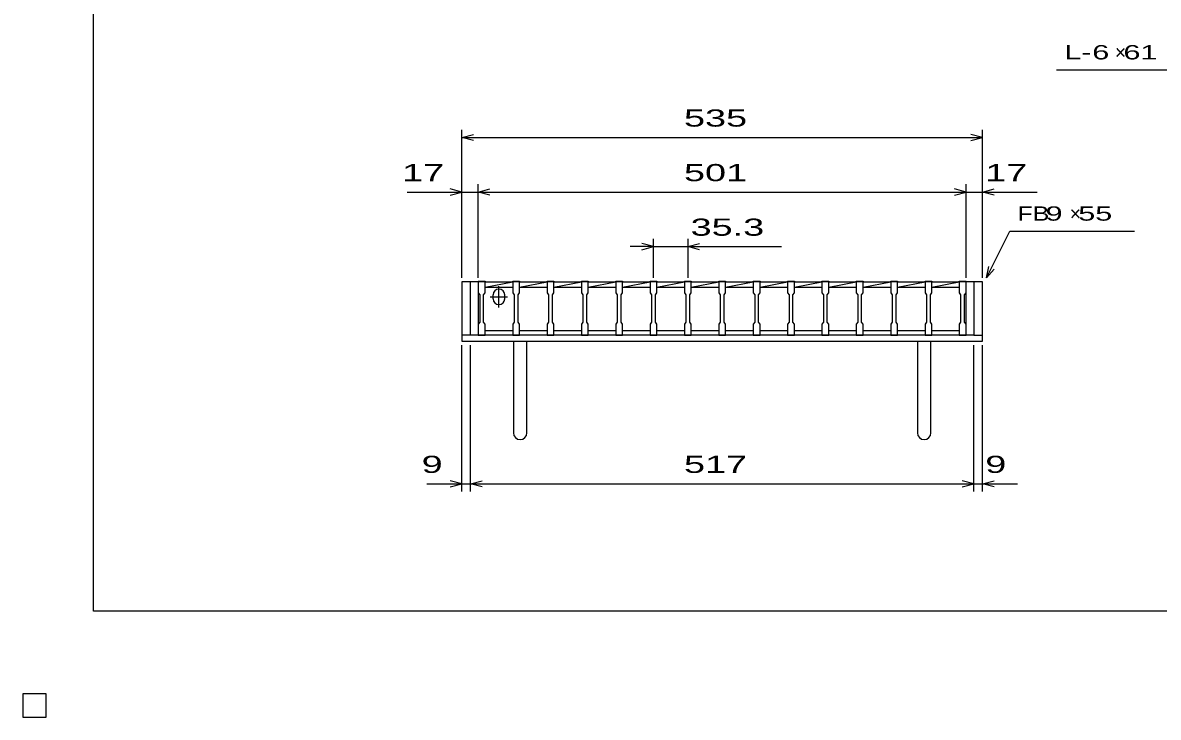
# Model space of a CAD drawing. Units: millimetres, scale not verified. Extents: x -1456 to 1385, y -1026 to 843.
# Drawn here: x -1456 to -289, y -1026 to -313 of the extents above; entities that cross this region are included whole.
import ezdxf
from ezdxf.enums import TextEntityAlignment as Align

# ---------------------------------------------------------------- set-up
doc = ezdxf.new("R2010")
doc.units = ezdxf.units.MM
doc.header["$LTSCALE"] = 8
for name, color, linetype, lineweight in [('0_2', 150, 'Continuous', 25), ('16', 3, 'Continuous', 25), ('19', 6, 'Continuous', 25), ('22', 4, 'Continuous', 25), ('24', 2, 'Continuous', 25), ('32', 4, 'Continuous', 25)]:
    doc.layers.add(name, color=color, linetype=linetype, lineweight=lineweight)
doc.styles.add('ベクトル', font='')
doc.styles.get('ベクトル').set_extended_font_data('ベクトル')

msp = doc.modelspace()

# ---------------------------------------------------------------- linework, layer by layer
at = {"layer": '0_2'}
for p, q in [((-1383.2, -917.2), (-1383.2, 842.8)), ((1384.8, -917.2), (-1383.2, -917.2)), ((-1432, -1002), (-1456, -1002)), ((-1456, -1002), (-1456, -1026)), ((-1432, -1002), (-1456, -1002)), ((-1456, -1002), (-1456, -1026)), ((-1432, -1002), (-1456, -1002)), ((-1456, -1002), (-1456, -1026)), ((-1432, -1002), (-1456, -1002)), ((-1456, -1002), (-1456, -1026)), ((-1432, -1002), (-1456, -1002)), ((-1456, -1002), (-1456, -1026)), ((-1432, -1026), (-1432, -1002)), ((-1432, -1026), (-1432, -1002)), ((-1432, -1026), (-1432, -1002)), ((-1432, -1026), (-1432, -1002)), ((-1432, -1026), (-1432, -1002)), ((-1456, -1026), (-1432, -1026)), ((-1456, -1026), (-1432, -1026)), ((-1456, -1026), (-1432, -1026)), ((-1456, -1026), (-1432, -1026)), ((-1456, -1026), (-1432, -1026))]:
    msp.add_line(p, q, dxfattribs=at)
at = {"layer": '16'}
for p, q in [((-988, -579), (-988, -578.3)), ((-988, -578.3), (-981, -578.3)), ((-988, -579), (-988, -590.5)), ((-981, -579), (-988, -579)), ((-988, -579), (-988, -629)), ((-981, -578.3), (-981, -579)), ((-981, -590.5), (-981, -579)), ((-981, -579), (-952.7, -579)), ((-981, -584.5), (-952.7, -579)), ((-952.7, -579), (-952.7, -578.3)), ((-952.7, -578.3), (-945.7, -578.3)), ((-952.7, -579), (-952.7, -590.5)), ((-945.7, -579), (-952.7, -579)), ((-945.7, -578.3), (-945.7, -579)), ((-945.7, -590.5), (-945.7, -579)), ((-945.7, -579), (-917.4, -579)), ((-945.7, -584.5), (-917.4, -579)), ((-917.4, -579), (-917.4, -578.3)), ((-917.4, -578.3), (-910.4, -578.3)), ((-917.4, -579), (-917.4, -590.5)), ((-910.4, -579), (-917.4, -579)), ((-910.4, -578.3), (-910.4, -579)), ((-910.4, -590.5), (-910.4, -579)), ((-910.4, -579), (-882.1, -579)), ((-910.4, -584.5), (-882.1, -579)), ((-882.1, -579), (-882.1, -578.3)), ((-882.1, -578.3), (-875.1, -578.3)), ((-882.1, -579), (-882.1, -590.5)), ((-875.1, -579), (-882.1, -579)), ((-875.1, -578.3), (-875.1, -579)), ((-875.1, -590.5), (-875.1, -579)), ((-875.1, -579), (-846.8, -579)), ((-875.1, -584.5), (-846.8, -579)), ((-846.8, -579), (-846.8, -578.3)), ((-846.8, -578.3), (-839.8, -578.3)), ((-846.8, -579), (-846.8, -590.5)), ((-839.8, -579), (-846.8, -579)), ((-839.8, -578.3), (-839.8, -579)), ((-839.8, -590.5), (-839.8, -579)), ((-839.8, -579), (-811.5, -579)), ((-839.8, -584.5), (-811.5, -579)), ((-811.5, -579), (-811.5, -578.3)), ((-811.5, -578.3), (-804.5, -578.3)), ((-811.5, -579), (-811.5, -590.5)), ((-804.5, -579), (-811.5, -579)), ((-804.5, -578.3), (-804.5, -579)), ((-804.5, -590.5), (-804.5, -579)), ((-804.5, -579), (-776.2, -579)), ((-804.5, -584.5), (-776.2, -579)), ((-776.2, -579), (-776.2, -578.3)), ((-776.2, -578.3), (-769.2, -578.3)), ((-776.2, -579), (-776.2, -590.5)), ((-769.2, -579), (-776.2, -579)), ((-769.2, -578.3), (-769.2, -579)), ((-769.2, -590.5), (-769.2, -579)), ((-769.2, -579), (-740.9, -579)), ((-769.2, -584.5), (-740.9, -579)), ((-740.9, -579), (-740.9, -578.3)), ((-740.9, -578.3), (-733.9, -578.3)), ((-740.9, -579), (-740.9, -590.5)), ((-733.9, -579), (-740.9, -579)), ((-733.9, -578.3), (-733.9, -579)), ((-733.9, -590.5), (-733.9, -579)), ((-733.9, -579), (-705.6, -579)), ((-733.9, -584.5), (-705.6, -579)), ((-705.6, -579), (-705.6, -578.3)), ((-705.6, -578.3), (-698.6, -578.3)), ((-705.6, -579), (-705.6, -590.5)), ((-698.6, -579), (-705.6, -579)), ((-698.6, -578.3), (-698.6, -579)), ((-698.6, -590.5), (-698.6, -579)), ((-698.6, -579), (-670.3, -579)), ((-698.6, -584.5), (-670.3, -579)), ((-670.3, -579), (-670.3, -578.3)), ((-670.3, -578.3), (-663.3, -578.3)), ((-670.3, -579), (-670.3, -590.5)), ((-663.3, -579), (-670.3, -579)), ((-663.3, -578.3), (-663.3, -579)), ((-663.3, -590.5), (-663.3, -579)), ((-663.3, -579), (-635, -579)), ((-663.3, -584.5), (-635, -579)), ((-635, -579), (-635, -578.3)), ((-635, -578.3), (-628, -578.3)), ((-635, -579), (-635, -590.5)), ((-628, -579), (-635, -579)), ((-628, -578.3), (-628, -579)), ((-628, -590.5), (-628, -579)), ((-628, -579), (-599.7, -579)), ((-628, -584.5), (-599.7, -579)), ((-599.7, -579), (-599.7, -578.3)), ((-599.7, -578.3), (-592.7, -578.3)), ((-599.7, -579), (-599.7, -590.5)), ((-592.7, -579), (-599.7, -579)), ((-592.7, -578.3), (-592.7, -579)), ((-592.7, -590.5), (-592.7, -579)), ((-592.7, -579), (-564.4, -579)), ((-592.7, -584.5), (-564.4, -579)), ((-564.4, -579), (-564.4, -578.3)), ((-564.4, -578.3), (-557.4, -578.3)), ((-564.4, -579), (-564.4, -590.5)), ((-557.4, -579), (-564.4, -579)), ((-557.4, -578.3), (-557.4, -579)), ((-557.4, -590.5), (-557.4, -579)), ((-557.4, -579), (-529.1, -579)), ((-557.4, -584.5), (-529.1, -579)), ((-529.1, -579), (-529.1, -578.3)), ((-529.1, -578.3), (-522.1, -578.3)), ((-529.1, -579), (-529.1, -590.5)), ((-522.1, -579), (-529.1, -579)), ((-522.1, -578.3), (-522.1, -579)), ((-522.1, -590.5), (-522.1, -579)), ((-522.1, -579), (-494, -579)), ((-522.1, -584.5), (-494, -579.039)), ((-494, -579), (-494, -578.3)), ((-494, -578.3), (-487, -578.3)), ((-494, -579), (-494, -590.5)), ((-487, -579), (-494, -579)), ((-487, -578.3), (-487, -579)), ((-487, -590.5), (-487, -579)), ((-487, -629), (-487, -579)), ((-988, -590.5), (-986.5, -592.5)), ((-986.5, -592.5), (-986.5, -620.5)), ((-982.5, -592.5), (-981, -590.5)), ((-982.5, -620.5), (-982.5, -592.5)), ((-981, -584.5), (-952.7, -584.5)), ((-975.85, -594.5), (-957.85, -594.5)), ((-972.85, -596.5), (-972.85, -592.5)), ((-966.85, -605.5), (-966.85, -583.5)), ((-960.85, -596.5), (-960.85, -592.5)), ((-952.7, -590.5), (-951.2, -592.5)), ((-951.2, -592.5), (-951.2, -620.5)), ((-947.2, -592.5), (-945.7, -590.5)), ((-947.2, -620.5), (-947.2, -592.5)), ((-945.7, -584.5), (-917.4, -584.5)), ((-917.4, -590.5), (-915.9, -592.5)), ((-915.9, -592.5), (-915.9, -620.5)), ((-911.9, -592.5), (-910.4, -590.5)), ((-911.9, -620.5), (-911.9, -592.5)), ((-910.4, -584.5), (-882.1, -584.5)), ((-882.1, -590.5), (-880.6, -592.5)), ((-880.6, -592.5), (-880.6, -620.5)), ((-876.6, -592.5), (-875.1, -590.5)), ((-876.6, -620.5), (-876.6, -592.5)), ((-875.1, -584.5), (-846.8, -584.5)), ((-846.8, -590.5), (-845.3, -592.5)), ((-845.3, -592.5), (-845.3, -620.5)), ((-841.3, -592.5), (-839.8, -590.5)), ((-841.3, -620.5), (-841.3, -592.5)), ((-839.8, -584.5), (-811.5, -584.5)), ((-811.5, -590.5), (-810, -592.5)), ((-810, -592.5), (-810, -620.5)), ((-806, -592.5), (-804.5, -590.5)), ((-806, -620.5), (-806, -592.5)), ((-804.5, -584.5), (-776.2, -584.5)), ((-776.2, -590.5), (-774.7, -592.5)), ((-774.7, -592.5), (-774.7, -620.5)), ((-770.7, -592.5), (-769.2, -590.5)), ((-770.7, -620.5), (-770.7, -592.5)), ((-769.2, -584.5), (-740.9, -584.5)), ((-740.9, -590.5), (-739.4, -592.5)), ((-739.4, -592.5), (-739.4, -620.5)), ((-735.4, -592.5), (-733.9, -590.5)), ((-735.4, -620.5), (-735.4, -592.5)), ((-733.9, -584.5), (-705.6, -584.5)), ((-705.6, -590.5), (-704.1, -592.5)), ((-704.1, -592.5), (-704.1, -620.5)), ((-700.1, -592.5), (-698.6, -590.5)), ((-700.1, -620.5), (-700.1, -592.5)), ((-698.6, -584.5), (-670.3, -584.5)), ((-670.3, -590.5), (-668.8, -592.5)), ((-668.8, -592.5), (-668.8, -620.5)), ((-664.8, -592.5), (-663.3, -590.5)), ((-664.8, -620.5), (-664.8, -592.5)), ((-663.3, -584.5), (-635, -584.5)), ((-635, -590.5), (-633.5, -592.5)), ((-633.5, -592.5), (-633.5, -620.5)), ((-629.5, -592.5), (-628, -590.5)), ((-629.5, -620.5), (-629.5, -592.5)), ((-628, -584.5), (-599.7, -584.5)), ((-599.7, -590.5), (-598.2, -592.5)), ((-598.2, -592.5), (-598.2, -620.5)), ((-594.2, -592.5), (-592.7, -590.5)), ((-594.2, -620.5), (-594.2, -592.5)), ((-592.7, -584.5), (-564.4, -584.5)), ((-564.4, -590.5), (-562.9, -592.5)), ((-562.9, -592.5), (-562.9, -620.5)), ((-558.9, -592.5), (-557.4, -590.5)), ((-558.9, -620.5), (-558.9, -592.5)), ((-557.4, -584.5), (-529.1, -584.5)), ((-529.1, -590.5), (-527.6, -592.5)), ((-527.6, -592.5), (-527.6, -620.5)), ((-523.6, -592.5), (-522.1, -590.5)), ((-523.6, -620.5), (-523.6, -592.5)), ((-522.1, -584.5), (-494, -584.5)), ((-494, -590.5), (-492.5, -592.5)), ((-492.5, -592.5), (-492.5, -620.5)), ((-488.5, -592.5), (-487, -590.5)), ((-488.5, -620.5), (-488.5, -592.5)), ((-986.5, -620.5), (-988, -622.5)), ((-988, -622.5), (-988, -634)), ((-981, -622.5), (-982.5, -620.5)), ((-981, -634), (-981, -622.5)), ((-981, -629), (-952.7, -629)), ((-951.2, -620.5), (-952.7, -622.5)), ((-952.7, -622.5), (-952.7, -634)), ((-945.7, -622.5), (-947.2, -620.5)), ((-945.7, -634), (-945.7, -622.5)), ((-945.7, -629), (-917.4, -629)), ((-915.9, -620.5), (-917.4, -622.5)), ((-917.4, -622.5), (-917.4, -634)), ((-910.4, -622.5), (-911.9, -620.5)), ((-910.4, -634), (-910.4, -622.5)), ((-910.4, -629), (-882.1, -629)), ((-880.6, -620.5), (-882.1, -622.5)), ((-882.1, -622.5), (-882.1, -634)), ((-875.1, -622.5), (-876.6, -620.5)), ((-875.1, -634), (-875.1, -622.5)), ((-875.1, -629), (-846.8, -629)), ((-845.3, -620.5), (-846.8, -622.5)), ((-846.8, -622.5), (-846.8, -634)), ((-839.8, -622.5), (-841.3, -620.5)), ((-839.8, -634), (-839.8, -622.5)), ((-839.8, -629), (-811.5, -629)), ((-810, -620.5), (-811.5, -622.5)), ((-811.5, -622.5), (-811.5, -634)), ((-804.5, -622.5), (-806, -620.5)), ((-804.5, -634), (-804.5, -622.5)), ((-804.5, -629), (-776.2, -629)), ((-774.7, -620.5), (-776.2, -622.5)), ((-776.2, -622.5), (-776.2, -634)), ((-769.2, -622.5), (-770.7, -620.5)), ((-769.2, -634), (-769.2, -622.5)), ((-769.2, -629), (-740.9, -629)), ((-739.4, -620.5), (-740.9, -622.5)), ((-740.9, -622.5), (-740.9, -634)), ((-733.9, -622.5), (-735.4, -620.5)), ((-733.9, -634), (-733.9, -622.5)), ((-733.9, -629), (-705.6, -629)), ((-704.1, -620.5), (-705.6, -622.5)), ((-705.6, -622.5), (-705.6, -634)), ((-698.6, -622.5), (-700.1, -620.5)), ((-698.6, -634), (-698.6, -622.5)), ((-698.6, -629), (-670.3, -629)), ((-668.8, -620.5), (-670.3, -622.5)), ((-670.3, -622.5), (-670.3, -634)), ((-663.3, -622.5), (-664.8, -620.5)), ((-663.3, -634), (-663.3, -622.5)), ((-663.3, -629), (-635, -629)), ((-633.5, -620.5), (-635, -622.5)), ((-635, -622.5), (-635, -634)), ((-628, -622.5), (-629.5, -620.5)), ((-628, -634), (-628, -622.5)), ((-628, -629), (-599.7, -629)), ((-598.2, -620.5), (-599.7, -622.5)), ((-599.7, -622.5), (-599.7, -634)), ((-592.7, -622.5), (-594.2, -620.5)), ((-592.7, -634), (-592.7, -622.5)), ((-592.7, -629), (-564.4, -629)), ((-562.9, -620.5), (-564.4, -622.5)), ((-564.4, -622.5), (-564.4, -634)), ((-557.4, -622.5), (-558.9, -620.5)), ((-557.4, -634), (-557.4, -622.5)), ((-557.4, -629), (-529.1, -629)), ((-527.6, -620.5), (-529.1, -622.5)), ((-529.1, -622.5), (-529.1, -634)), ((-522.1, -622.5), (-523.6, -620.5)), ((-522.1, -634), (-522.1, -622.5)), ((-522.1, -629), (-494, -629)), ((-492.5, -620.5), (-494, -622.5)), ((-494, -622.5), (-494, -634)), ((-487, -622.5), (-488.5, -620.5)), ((-487, -634), (-487, -622.5)), ((-988, -634), (-981, -634)), ((-952.7, -634), (-945.7, -634)), ((-917.4, -634), (-910.4, -634)), ((-882.1, -634), (-875.1, -634)), ((-846.8, -634), (-839.8, -634)), ((-811.5, -634), (-804.5, -634)), ((-776.2, -634), (-769.2, -634)), ((-740.9, -634), (-733.9, -634)), ((-705.6, -634), (-698.6, -634)), ((-670.3, -634), (-663.3, -634)), ((-635, -634), (-628, -634)), ((-599.7, -634), (-592.7, -634)), ((-564.4, -634), (-557.4, -634)), ((-529.1, -634), (-522.1, -634)), ((-494, -634), (-487, -634)), ((-1432, -1002), (-1456, -1002)), ((-1456, -1002), (-1456, -1026)), ((-1432, -1002), (-1456, -1002)), ((-1456, -1002), (-1456, -1026)), ((-1432, -1002), (-1456, -1002)), ((-1456, -1002), (-1456, -1026)), ((-1432, -1002), (-1456, -1002)), ((-1456, -1002), (-1456, -1026)), ((-1432, -1002), (-1456, -1002)), ((-1456, -1002), (-1456, -1026)), ((-1432, -1026), (-1432, -1002)), ((-1432, -1026), (-1432, -1002)), ((-1432, -1026), (-1432, -1002)), ((-1432, -1026), (-1432, -1002)), ((-1432, -1026), (-1432, -1002)), ((-1456, -1026), (-1432, -1026)), ((-1456, -1026), (-1432, -1026)), ((-1456, -1026), (-1432, -1026)), ((-1456, -1026), (-1432, -1026)), ((-1456, -1026), (-1432, -1026))]:
    msp.add_line(p, q, dxfattribs=at)
for centre, start, end in [((-966.85, -592.5), 0, 180), ((-966.85, -596.5), 180, 0)]:
    msp.add_arc(centre, 6, start, end, dxfattribs=at)
at = {"layer": '19'}
for p, q in [((-988, -579), (-1005, -579)), ((-1005, -579), (-1005, -640)), ((-996, -634), (-996, -579)), ((-470, -579), (-487, -579)), ((-479, -579), (-479, -634)), ((-470, -640), (-470, -579)), ((-996, -634), (-1005, -634)), ((-1005, -640), (-470, -640)), ((-479, -634), (-996, -634)), ((-952, -640), (-952, -734)), ((-938, -734), (-938, -640)), ((-537, -640), (-537, -734)), ((-523, -734), (-523, -640)), ((-479, -634), (-470, -634))]:
    msp.add_line(p, q, dxfattribs=at)
for centre in [(-945, -734), (-530, -734)]:
    msp.add_arc(centre, 7, 180, 0, dxfattribs=at)
at = {"layer": '22'}
for p, q in [((-394, -361.5), (-234, -361.5)), ((-1005, -575), (-1005, -423)), ((-1005, -431), (-993, -427.8)), ((-993, -434.2), (-1005, -431)), ((-1005, -431), (-470, -431)), ((-470, -431), (-482, -427.8)), ((-482, -434.2), (-470, -431)), ((-470, -575), (-470, -423)), ((-1061, -487), (-1005, -487)), ((-1005, -487), (-1017, -483.8)), ((-1017, -490.2), (-1005, -487)), ((-1005, -575), (-1005, -479)), ((-1005, -487), (-988, -487)), ((-988, -575), (-988, -479)), ((-988, -487), (-976, -483.8)), ((-976, -490.2), (-988, -487)), ((-988, -487), (-487, -487)), ((-487, -487), (-499, -483.8)), ((-499, -490.2), (-487, -487)), ((-487, -575), (-487, -479)), ((-487, -487), (-470, -487)), ((-470, -575), (-470, -479)), ((-470, -487), (-458, -483.8)), ((-458, -490.2), (-470, -487)), ((-470, -487), (-414, -487)), ((-808, -575), (-808, -535)), ((-772.7, -535), (-772.7, -575)), ((-466, -575), (-442, -527)), ((-442, -527), (-314, -527)), ((-808, -543), (-832, -543)), ((-808, -543), (-820, -539.8)), ((-820, -546.2), (-808, -543)), ((-808, -543), (-772.7, -543)), ((-772.7, -543), (-760.7, -539.8)), ((-760.7, -546.2), (-772.7, -543)), ((-772.7, -543), (-676.7, -543)), ((-466, -575), (-463.6, -563.32)), ((-466, -575), (-458, -566.2)), ((-1005, -794.4), (-1005, -644)), ((-996, -794.4), (-996, -644)), ((-479, -794.4), (-479, -644)), ((-470, -794.4), (-470, -644)), ((-1041, -786.4), (-1005, -786.4)), ((-1005, -786.4), (-1017, -783.2)), ((-1017, -789.6), (-1005, -786.4)), ((-1005, -786.4), (-996, -786.4)), ((-996, -786.4), (-984, -783.2)), ((-984, -789.6), (-996, -786.4)), ((-996, -786.4), (-479, -786.4)), ((-479, -786.4), (-491, -783.2)), ((-491, -789.6), (-479, -786.4)), ((-479, -786.4), (-470, -786.4)), ((-470, -786.4), (-458, -783.2)), ((-458, -789.6), (-470, -786.4)), ((-470, -786.4), (-434, -786.4))]:
    msp.add_line(p, q, dxfattribs=at)
at = {"layer": '22', "color": 2}
for p, q in [((-1432, -1002), (-1456, -1002)), ((-1456, -1002), (-1456, -1026)), ((-1432, -1002), (-1456, -1002)), ((-1456, -1002), (-1456, -1026)), ((-1432, -1002), (-1456, -1002)), ((-1456, -1002), (-1456, -1026)), ((-1432, -1026), (-1432, -1002)), ((-1432, -1026), (-1432, -1002)), ((-1432, -1026), (-1432, -1002)), ((-1456, -1026), (-1432, -1026)), ((-1456, -1026), (-1432, -1026)), ((-1456, -1026), (-1432, -1026))]:
    msp.add_line(p, q, dxfattribs=at)
at = {"layer": '24', "color": 4}
for p, q in [((-1432, -1002), (-1456, -1002)), ((-1456, -1002), (-1456, -1026)), ((-1432, -1002), (-1456, -1002)), ((-1456, -1002), (-1456, -1026)), ((-1432, -1002), (-1456, -1002)), ((-1456, -1002), (-1456, -1026)), ((-1432, -1026), (-1432, -1002)), ((-1432, -1026), (-1432, -1002)), ((-1432, -1026), (-1432, -1002)), ((-1456, -1026), (-1432, -1026)), ((-1456, -1026), (-1432, -1026)), ((-1456, -1026), (-1432, -1026))]:
    msp.add_line(p, q, dxfattribs=at)
at = {"layer": '32'}
for p, q in [((-1432, -1002), (-1456, -1002)), ((-1456, -1002), (-1456, -1026)), ((-1432, -1002), (-1456, -1002)), ((-1456, -1002), (-1456, -1026)), ((-1432, -1002), (-1456, -1002)), ((-1456, -1002), (-1456, -1026)), ((-1432, -1002), (-1456, -1002)), ((-1456, -1002), (-1456, -1026)), ((-1432, -1002), (-1456, -1002)), ((-1456, -1002), (-1456, -1026)), ((-1432, -1026), (-1432, -1002)), ((-1432, -1026), (-1432, -1002)), ((-1432, -1026), (-1432, -1002)), ((-1432, -1026), (-1432, -1002)), ((-1432, -1026), (-1432, -1002)), ((-1456, -1026), (-1432, -1026)), ((-1456, -1026), (-1432, -1026)), ((-1456, -1026), (-1432, -1026)), ((-1456, -1026), (-1432, -1026)), ((-1456, -1026), (-1432, -1026))]:
    msp.add_line(p, q, dxfattribs=at)

# ---------------------------------------------------------------- texts
at = {"layer": '22', "color": 2, "style": 'ベクトル'}
for s, height, width, p in [('L-', 14.66, 1.6, (-386, -343.5)), (' 6 ', 14.66, 1.6, (-366, -343.5)), (' 61 ', 14.66, 1.6, (-334, -343.5)), (' 535 ', 17.6, 1.65, (-787.5, -411)), (' 17 ', 17.6, 1.65, (-1077, -467)), (' 501 ', 17.6, 1.65, (-787.5, -467)), (' 17 ', 17.6, 1.65, (-478, -467)), (' 9 ', 14.66, 1.6, (-414, -509)), ('FB', 14.66, 1.3, (-434, -509)), (' 55 ', 14.66, 1.6, (-380.4, -509)), (' 35.3 ', 17.6, 1.65, (-780.7, -523)), (' 9 ', 17.6, 1.65, (-1057, -766.4)), (' 517 ', 17.6, 1.65, (-787.5, -766.4)), (' 9 ', 17.6, 1.65, (-478, -766.4))]:
    msp.add_text(s, height=height, dxfattribs=dict(at, width=width)).set_placement(p, align=Align.MIDDLE_LEFT)
for p in [(-334, -343.5), (-380.4, -509)]:
    msp.add_text('×', height=14.66, dxfattribs=at).set_placement(p, align=Align.MIDDLE_LEFT)

doc.saveas('drawing.dxf')
